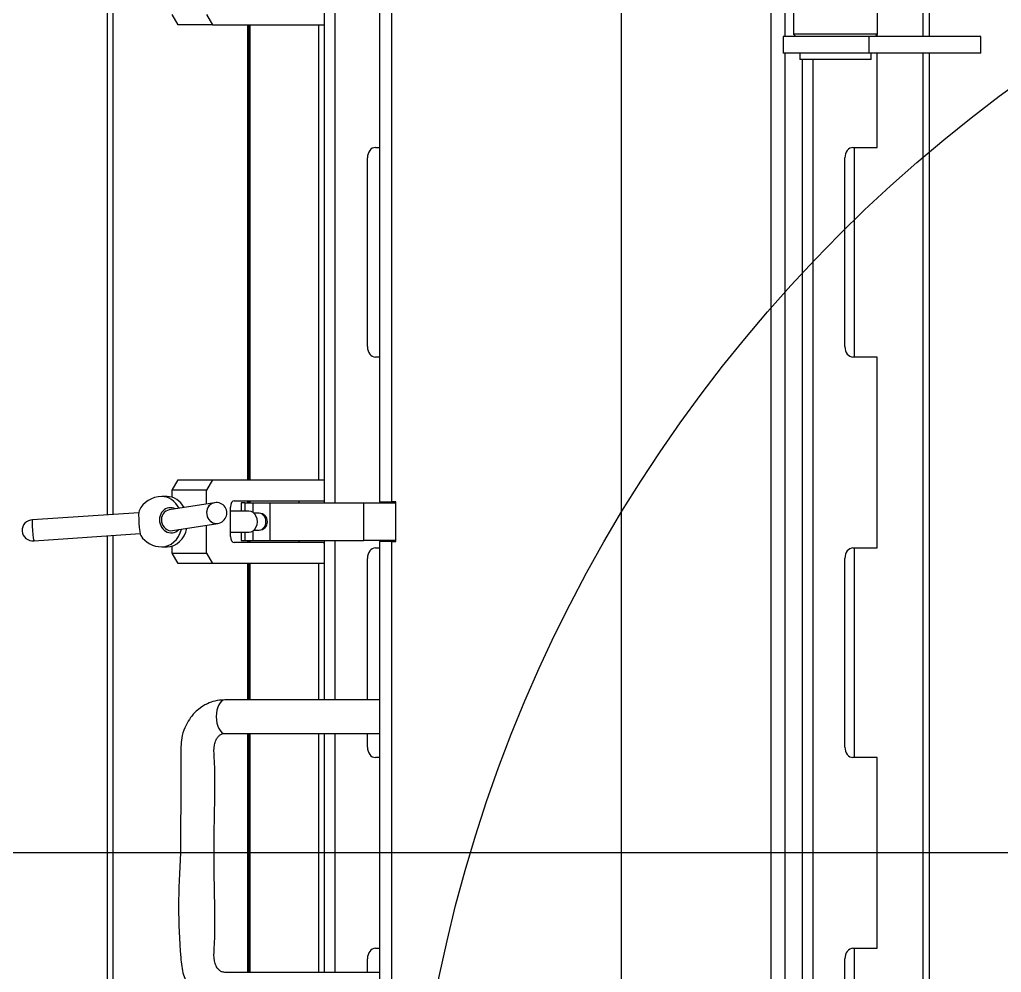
# Model space of a CAD drawing. Extents: x -681219 to -550379, y -242630 to -158199.
# Drawn here: x -603447.6 to -602979.5, y -229539.4 to -229084.9 of the extents above; entities that cross this region are included whole.
import ezdxf
from ezdxf.lldxf.tags import DXFTag

# ---------------------------------------------------------------- set-up
doc = ezdxf.new("R2010")
doc.units = 0
doc.header["$LTSCALE"] = 1000
doc.linetypes.add('DASHED2', pattern=[9.525, 6.35, -3.175])
doc.layers.get('0').update_dxf_attribs({"linetype": 'CONTINUOUS'})
doc.layers.add('center', color=253, linetype='CENTER2')
doc.layers.add('interface', color=251, linetype='DASHED2')
tags = doc.linetypes.add('CENTER2', pattern=[28.575, 19.05, -3.175, 3.175, -3.175]).pattern_tags.tags
tags[10:11] = [DXFTag(74, 4), DXFTag(75, 0), DXFTag(340, '0'), DXFTag(46, 0.0), DXFTag(50, 0.0), DXFTag(44, 0.0), DXFTag(45, 0.0)]
tags[8:9] = [DXFTag(74, 4), DXFTag(75, 0), DXFTag(340, '0'), DXFTag(46, 0.0), DXFTag(50, 0.0), DXFTag(44, 0.0), DXFTag(45, 0.0)]
tags[6:7] = [DXFTag(74, 4), DXFTag(75, 0), DXFTag(340, '0'), DXFTag(46, 0.0), DXFTag(50, 0.0), DXFTag(44, 0.0), DXFTag(45, 0.0)]
tags[4:5] = [DXFTag(74, 4), DXFTag(75, 0), DXFTag(340, '0'), DXFTag(46, 0.0), DXFTag(50, 0.0), DXFTag(44, 0.0), DXFTag(45, 0.0)]

# ---------------------------------------------------------------- blocks, each defined once
blk = doc.blocks.new('CYPJ15001B0001XY_A_CYPJ1000_V_1')
at = {"color": 0, "linetype": 'ByBlock', "lineweight": -2}
for p, q in [((148.89, 878.98), (152.3, 828.38)), ((162.27, 829.06), (158.87, 879.65)), ((151.24, 844.09), (-154.36, 844.09)), ((407.99, 844.09), (161.26, 844.09)), ((151.42, 841.37), (-154.21, 841.37)), ((408.2, 841.37), (161.45, 841.37)), ((146, 818.11), (146, 815.53)), ((167.05, 792.97), (163.63, 814.52)), ((170, 815.53), (170, 818.11)), ((138, 810.25), (143, 813.12)), ((138, 793.86), (138, 810.25)), ((143, 813.12), (146.37, 813.12)), ((143, 813.12), (143, 796.73)), ((153.76, 812.95), (157.18, 791.4)), ((169.63, 813.12), (173, 813.12)), ((173, 813.12), (178, 810.25)), ((173, 796.73), (173, 813.12)), ((178, 810.25), (178, 793.86)), ((395, 810.25), (400, 813.12)), ((395, 793.86), (395, 810.25)), ((0, 793.06), (0, 809.06)), ((143, 796.73), (138, 793.86)), ((143, 796.73), (156.33, 796.73)), ((166.46, 796.73), (173, 796.73)), ((178, 793.86), (173, 796.73)), ((400, 796.73), (395, 793.86)), ((138, 740.5), (138, 793.86)), ((178, 793.86), (178, 740.5)), ((395, 793.86), (395, 740.5)), ((-57, 714.34), (-57, 788.07)), ((57, 788.07), (57, 714.43)), ((73, 714.33), (73, 788.07)), ((148, 741.15), (148, 783.55)), ((151, 785.27), (165, 785.27)), ((153, 785.27), (153, 776.55)), ((163, 776.55), (163, 785.27)), ((168, 783.55), (168, 741.15)), ((57, 777.15), (-57, 777.15)), ((138, 777.15), (73, 777.15)), ((149, 777.15), (148, 777.15)), ((149, 780.14), (149, 778.43)), ((153, 780.14), (149, 780.14)), ((149, 778.43), (149, 774.5)), ((153, 778.43), (149, 778.43)), ((167, 780.14), (163, 780.14)), ((167, 778.43), (163, 778.43)), ((167, 778.43), (167, 780.14)), ((167, 778.43), (167, 774.5)), ((168, 777.15), (167, 777.15)), ((395, 777.15), (178, 777.15)), ((-57, 776.57), (57, 776.57)), ((57, 776.57), (-57, 776.57)), ((-57, 776.28), (57, 776.28)), ((-57, 775.98), (57, 775.98)), ((73, 776.57), (138, 776.57)), ((138, 776.57), (73, 776.57)), ((73, 776.28), (138, 776.28)), ((73, 775.98), (138, 775.98)), ((148, 776.57), (149, 776.57)), ((149, 776.57), (148, 776.57)), ((148, 776.28), (149, 776.28)), ((148, 775.98), (149, 775.98)), ((149, 774.5), (149, 766.52)), ((149, 774.5), (153.67, 774.5)), ((154, 774.09), (154, 771.68)), ((162, 771.68), (162, 774.09)), ((162.33, 774.5), (167, 774.5)), ((167, 776.57), (168, 776.57)), ((168, 776.57), (167, 776.57)), ((167, 776.28), (168, 776.28)), ((167, 775.98), (168, 775.98)), ((167, 774.5), (167, 766.52)), ((178, 776.57), (395, 776.57)), ((395, 776.57), (178, 776.57)), ((178, 776.28), (395, 776.28)), ((178, 775.98), (395, 775.98)), ((149, 766.52), (149, 721.66)), ((167, 766.52), (149, 766.52)), ((167, 766.52), (167, 721.66)), ((149, 752.75), (148, 752.75)), ((168, 752.75), (167, 752.75)), ((57, 743.31), (-57, 743.31)), ((-57, 740.5), (57, 740.5)), ((138, 743.31), (73, 743.31)), ((73, 740.5), (149, 740.5)), ((148, 741.15), (148, 740.5)), ((167, 740.5), (406, 740.5)), ((168, 741.15), (168, 740.5)), ((395, 743.31), (178, 743.31)), ((-57, 735.35), (57, 735.35)), ((73, 735.35), (149, 735.35)), ((167, 735.35), (406, 735.35)), ((149, 721.66), (167, 721.66)), ((149, 706.54), (149, 721.66)), ((167, 721.66), (167, 706.54)), ((-57, 720.04), (-50.5, 720.04)), ((-45.5, 716.21), (-45.5, 714.33)), ((45.5, 714.33), (45.5, 716.21)), ((50.5, 720.04), (57, 720.04)), ((73, 720.04), (140.5, 720.04)), ((145.5, 716.21), (145.5, 714.33)), ((236.5, 714.33), (236.5, 716.21)), ((241.5, 720.04), (331.5, 720.04)), ((336.5, 716.21), (336.5, 714.33)), ((148.5, 714.33), (-148.5, 714.33)), ((148.5, 708.47), (148.5, 714.33)), ((167.5, 714.33), (167.5, 708.47)), ((405.5, 714.33), (167.5, 714.33)), ((148.5, 708.47), (-148.5, 708.47)), ((148.5, 708.47), (148.5, 706.54)), ((149, 706.79), (148.5, 706.79)), ((167.5, 706.79), (167, 706.79)), ((167.5, 706.54), (167.5, 708.47)), ((405.5, 708.47), (167.5, 708.47)), ((148.5, 706.54), (167.5, 706.54)), ((-454.5, 527.48), (454.5, 527.48)), ((381.5, 521), (-381.5, 521)), ((381.5, 480.73), (381.5, 521.81)), ((389.5, 521.81), (381.5, 521.81)), ((389.5, 480.73), (389.5, 521.81)), ((454.5, 521), (389.5, 521)), ((390.5, 516.81), (389.5, 515.81)), ((390.5, 476.81), (390.5, 516.81)), ((453.5, 516.81), (390.5, 516.81)), ((378.5, 512.82), (-378.5, 512.82)), ((378.5, 479.81), (378.5, 513.81)), ((381.5, 513.81), (378.5, 513.81)), ((378.5, 507.67), (-378.5, 507.67)), ((-140.5, 492.36), (-50.5, 492.36)), ((50.5, 492.36), (140.5, 492.36)), ((241.5, 492.36), (331.5, 492.36)), ((-145.5, 487.77), (-45.5, 487.77)), ((-45.5, 488.53), (-45.5, 477.04)), ((45.5, 477.04), (45.5, 488.53)), ((45.5, 487.77), (145.5, 487.77)), ((145.5, 488.53), (145.5, 477.04)), ((236.5, 477.04), (236.5, 488.53)), ((236.5, 487.77), (336.5, 487.77)), ((336.5, 488.53), (336.5, 477.04)), ((378.5, 479.81), (381.5, 479.81)), ((381.5, 427.61), (381.5, 480.73)), ((381.5, 480.73), (389.5, 480.73)), ((389.5, 427.61), (389.5, 480.73)), ((389.5, 477.81), (390.5, 476.81)), ((-45.5, 477.04), (45.5, 477.04)), ((145.5, 477.04), (236.5, 477.04)), ((336.5, 477.04), (381.5, 477.04)), ((389.5, 477.04), (390.27, 477.04)), ((390.5, 476.81), (453.5, 476.81)), ((381.5, 455.19), (-381.5, 455.19)), ((527.5, 455.19), (389.5, 455.19)), ((381.5, 452.13), (-381.5, 452.13)), ((565.4, 452.13), (389.5, 452.13)), ((381.5, 427.61), (389.5, 427.61))]:
    blk.add_line(p, q, dxfattribs=at)
for centre, radius, start, end in [((153.86, 879.67), 5, 93.6307, 187.9415), ((153.86, 879.67), 5, 359.7539, 93.6307), ((158, 818.11), 12, 0, 64.2117), ((158, 818.11), 12, 123.4837, 180), ((162.14, 792.04), 5, 179.4185, 18.6317), ((158, 771.68), 4, 180, 0)]:
    blk.add_arc(centre, radius, start, end, dxfattribs=at)
for centre, major_axis, ratio, start_param, end_param in [((153.88, 879.32), (-4.99, -0.34), 0.08518, 3.141593, 6.283185), ((157.31, 828.44), (-5.99, -0.4), 0.08518, 3.290214, 6.134564), ((158.69, 813.73), (5.93, 0.94), 0.904617, 0, 3.727278), ((158, 818.11), (12, 0), 0.819436, 3.141593, 4.410175), ((158, 815.53), (-12, 0), 0.819436, 0, 1.305549), ((158.69, 813.73), (-4.94, -0.78), 0.904617, 3.141593, 6.283185), ((158.69, 813.73), (5.93, 0.94), 0.904617, 5.6975, 6.283185), ((158, 818.11), (-12, 0), 0.819436, 2.131863, 3.141593), ((158, 815.53), (-12, 0), 0.819436, 2.16947, 3.141593), ((162.12, 792.19), (4.94, 0.78), 0.904617, 0, 3.141593), ((162.12, 792.19), (4.93, 0.78), 0.904617, 0.151931, 2.989661), ((65, 788.07), (8, 0), 0.49957, 0, 3.141261), ((65, 788.07), (8, 0), 0.49957, 6.282674, 6.283185), ((151, 783.55), (-3, 0), 0.57317, 4.712389, 6.283185), ((165, 783.55), (-3, 0), 0.57317, 3.141593, 4.712389), ((158, 776.55), (-5, 0), 0.819436, 0, 3.141593), ((158, 771.68), (4, 0), 0.819436, 3.141593, 6.283185), ((-50.5, 716.21), (-5, 0), 0.765726, 3.141593, 4.712389), ((50.5, 716.21), (-5, 0), 0.765726, 4.712389, 6.283185), ((140.5, 716.21), (-5, 0), 0.765726, 3.141593, 4.712389), ((241.5, 716.21), (-5, 0), 0.765726, 4.712389, 6.283185), ((331.5, 716.21), (-5, 0), 0.765726, 3.141593, 4.712389), ((-50.5, 488.53), (-5, 0), 0.765726, 3.141593, 4.712389), ((50.5, 488.53), (-5, 0), 0.765726, 4.712389, 6.283185), ((140.5, 488.53), (-5, 0), 0.765726, 3.141593, 4.712389), ((241.5, 488.53), (-5, 0), 0.765726, 4.712389, 6.283185), ((331.5, 488.53), (-5, 0), 0.765726, 3.141593, 4.712389)]:
    blk.add_ellipse(centre, major_axis=major_axis, ratio=ratio, start_param=start_param, end_param=end_param, dxfattribs=at)
for points, knots in [([(0, 809.06), (-18.24, 810.34), (-35.87, 810.48), (-57.88, 808.29), (-63.63, 805.23), (-67.53, 801.88), (-70.36, 798.22), (-72.54, 793.44), (-72.85, 790.12), (-73, 788.07)], [0, 0, 0, 0, 0.583237, 0.682208, 0.76165, 0.81095, 0.86708, 0.930119, 1, 1, 1, 1]), ([(73, 788.07), (72.89, 789.79), (72.69, 792.43), (71.12, 796.77), (68.56, 800.83), (65.02, 804.2), (60.72, 806.79), (54.96, 808.91), (47.42, 809.06), (38.54, 809.04), (28.04, 809.06), (14.78, 809.06), (5.76, 809.06), (0, 809.06)], [0, 0, 0, 0, 0.058097, 0.105172, 0.166376, 0.232516, 0.283652, 0.346678, 0.447518, 0.543932, 0.658445, 0.816648, 1, 1, 1, 1]), ([(-57, 788.07), (-56.95, 788.61), (-56.83, 789.45), (-55.98, 790.71), (-54.98, 791.58), (-53.55, 792.44), (-50.57, 793.35), (-32.24, 792.15), (-16.86, 793.22), (0, 793.06)], [0, 0, 0, 0, 0.046215, 0.083763, 0.112637, 0.132683, 0.174336, 0.262636, 1, 1, 1, 1]), ([(0, 793.06), (16.86, 793.22), (32.24, 792.15), (50.57, 793.35), (53.55, 792.44), (54.98, 791.58), (55.98, 790.71), (56.83, 789.45), (56.95, 788.61), (57, 788.07)], [0, 0, 0, 0, 0.737364, 0.825664, 0.867317, 0.887363, 0.916237, 0.953785, 1, 1, 1, 1])]:
    blk.add_open_spline(points, degree=3, knots=knots, dxfattribs=at)
at = {"layer": 'center', "lineweight": -2, "ltscale": 15.723064}
blk.add_line((0, -964), (0, 956), dxfattribs=at)
at = {"layer": 'interface', "ltscale": 10.848644}
blk.add_line((774.94, 599), (-775, 598.94), dxfattribs=at)

msp = doc.modelspace()

# ---------------------------------------------------------------- linework, layer by layer
at = {"color": 4}
msp.add_circle((-602561.7373, -229682.3646), 700, dxfattribs=at)

# ---------------------------------------------------------------- block references
at = {"color": 4, "rotation": 89.99999999999999}
msp.add_blockref('CYPJ15001B0001XY_A_CYPJ1000_V_1', (-602561.7373, -229482.3646), dxfattribs=at)

doc.saveas('drawing.dxf')
